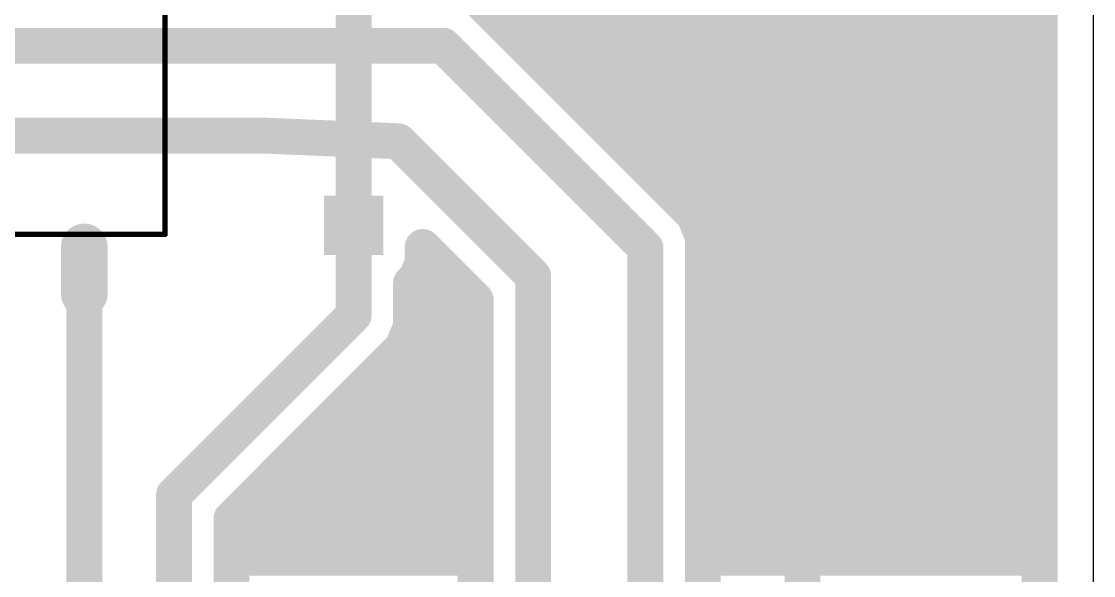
# Model space of a CAD drawing. Extents: x -9 to 115, y -5 to 71.
# Drawn here: x 84.58 to 114.92, y 21.84 to 37.52 of the extents above; entities that cross this region are included whole.
import ezdxf

# ---------------------------------------------------------------- set-up
doc = ezdxf.new("R2010")
doc.units = 0
for name, color, linetype in [('1', 12, 'CONTINUOUS'), ('16', 132, 'CONTINUOUS'), ('17', 110, 'CONTINUOUS'), ('18', 110, 'CONTINUOUS'), ('20', 31, 'CONTINUOUS'), ('21', 253, 'CONTINUOUS')]:
    doc.layers.add(name, color=color, linetype=linetype)

# ---------------------------------------------------------------- blocks, each defined once
blk = doc.blocks.new('LONGP100')
at = {"const_width": 1}
blk.add_lwpolyline([(-0.5, 0), (0.5, 0)], dxfattribs=at)
at = {"const_width": 0.5}
for points in [[(-0.5, 0.25, 1), (-0.5, -0.25)], [(0.5, -0.25, 1), (0.5, 0.25)]]:
    blk.add_lwpolyline(points, format="xyb", dxfattribs=at)
blk = doc.blocks.new('SQUAREV')
blk.add_solid([(-0.5, -0.5), (0.5, -0.5), (-0.5, 0.5), (0.5, 0.5)])

msp = doc.modelspace()

# ---------------------------------------------------------------- linework, layer by layer
at = {"layer": '1', "const_width": 1.016}
msp.add_lwpolyline([(93.98, 39.37), (93.98, 31.75)], dxfattribs=at)
at = {"layer": '1', "const_width": 0.508}
msp.add_lwpolyline([(93.726, 31.75, 1), (94.234, 31.75)], format="xyb", dxfattribs=at)
at = {"layer": '16', "const_width": 1.016}
for points in [[(113.391, 56.5625), (113.391, 1.2225)], [(106.68, 54.61), (106.68, 20.32)], [(103.1558, 32.4931), (97.4408, 38.2081)], [(98.0569, 37.592), (113.391, 37.592)], [(78.74, 36.83), (96.52, 36.83)], [(96.52, 36.83), (102.235, 31.115)], [(99.0729, 36.576), (113.391, 36.576)], [(100.0889, 35.56), (113.391, 35.56)], [(101.1049, 34.544), (113.391, 34.544)], [(80.01, 34.29), (91.44, 34.29)], [(91.44, 34.29), (95.2432, 34.1297)], [(95.2432, 34.1297), (99.06, 30.313)], [(102.1209, 33.528), (113.391, 33.528)], [(103.1369, 32.512), (113.391, 32.512)], [(103.6131, 32.0358), (103.1558, 32.4931)], [(103.8606, 31.4383), (103.6131, 32.0358)], [(93.98, 31.75), (93.98, 29.21)], [(103.8367, 31.496), (113.391, 31.496)], [(103.8606, 20.9933), (103.8606, 31.4383)], [(95.9358, 30.6895), (95.9358, 31.1382)], [(95.9358, 31.1382), (97.4344, 29.6396)], [(102.235, 31.115), (102.235, 20.32)], [(86.36, 30.48), (86.36, 3.81)], [(95.7657, 30.2787), (95.9358, 30.6895)], [(95.849, 30.48), (96.594, 30.48)], [(103.8606, 30.48), (113.391, 30.48)], [(95.6056, 30.1187), (95.7657, 30.2787)], [(99.06, 30.313), (99.06, 20.32)], [(95.6056, 28.8866), (95.6056, 30.1187)], [(97.4344, 29.6396), (97.4344, 20.9933)], [(95.6056, 29.464), (97.4344, 29.464)], [(103.8606, 29.464), (113.391, 29.464)], [(93.98, 29.21), (88.9, 24.13)], [(95.3581, 28.2892), (95.6056, 28.8866)], [(95.4239, 28.448), (97.4344, 28.448)], [(103.8606, 28.448), (113.391, 28.448)], [(90.5256, 23.4566), (95.3581, 28.2892)], [(94.5009, 27.432), (97.4344, 27.432)], [(103.8606, 27.432), (113.391, 27.432)], [(93.4849, 26.416), (97.4344, 26.416)], [(103.8606, 26.416), (113.391, 26.416)], [(92.4689, 25.4), (97.4344, 25.4)], [(103.8606, 25.4), (113.391, 25.4)], [(91.4529, 24.384), (97.4344, 24.384)], [(103.8606, 24.384), (113.391, 24.384)], [(88.9, 24.13), (88.9, 3.81)], [(90.5256, 5.5591), (90.5256, 23.4566)], [(90.5256, 23.368), (97.4344, 23.368)], [(103.8606, 23.368), (113.391, 23.368)], [(90.5256, 22.352), (97.4344, 22.352)], [(103.8606, 22.352), (113.391, 22.352)]]:
    msp.add_lwpolyline(points, dxfattribs=at)
at = {"layer": '16', "const_width": 0.508}
for points in [[(98.0569, 37.846, 1), (98.0569, 37.338)], [(113.391, 37.338, 1), (113.391, 37.846)], [(96.6996, 37.0096, 1), (96.3404, 36.6504)], [(96.52, 36.576, 1), (96.52, 37.084)], [(99.0729, 36.83, 1), (99.0729, 36.322)], [(113.391, 36.322, 1), (113.391, 36.83)], [(100.0889, 35.814, 1), (100.0889, 35.306)], [(113.391, 35.306, 1), (113.391, 35.814)], [(101.1049, 34.798, 1), (101.1049, 34.29)], [(113.391, 34.29, 1), (113.391, 34.798)], [(91.4507, 34.5438, 1), (91.4293, 34.0362)], [(91.44, 34.036, 1), (91.44, 34.544)], [(95.4228, 34.3093, 1), (95.0636, 33.9501)], [(95.2325, 33.8759, 1), (95.2539, 34.3835)], [(102.1209, 33.782, 1), (102.1209, 33.274)], [(113.391, 33.274, 1), (113.391, 33.782)], [(103.1369, 32.766, 1), (103.1369, 32.258)], [(103.3354, 32.6727, 1), (102.9762, 32.3135)], [(102.9762, 32.3135, 1), (103.3354, 32.6727)], [(113.391, 32.258, 1), (113.391, 32.766)], [(103.8478, 32.133, 1), (103.3784, 31.9386)], [(103.4335, 31.8562, 1), (103.7927, 32.2154)], [(94.234, 31.75, 1), (93.726, 31.75)], [(103.8367, 31.75, 1), (103.8367, 31.242)], [(104.1146, 31.4383, 1), (103.6066, 31.4383)], [(113.391, 31.242, 1), (113.391, 31.75)], [(96.1898, 31.1382, 1), (95.6818, 31.1382)], [(96.1154, 31.3178, 1), (95.7562, 30.9586)], [(102.489, 31.115, 1), (101.981, 31.115)], [(102.0554, 30.9354, 1), (102.4146, 31.2946)], [(103.6259, 31.3411, 1), (104.0953, 31.5356)], [(86.614, 30.48, 1), (86.106, 30.48)], [(95.849, 30.734, 1), (95.849, 30.226)], [(95.6818, 30.6895, 1), (96.1898, 30.6895)], [(96.1705, 30.5923, 1), (95.7011, 30.7867)], [(96.594, 30.226, 1), (96.594, 30.734)], [(103.8606, 30.734, 1), (103.8606, 30.226)], [(113.391, 30.226, 1), (113.391, 30.734)], [(95.9453, 30.0991, 1), (95.586, 30.4583)], [(99.314, 30.313, 1), (98.806, 30.313)], [(98.8804, 30.1333, 1), (99.2396, 30.4926)], [(95.8596, 30.1187, 1), (95.3516, 30.1187)], [(95.426, 30.2983, 1), (95.7852, 29.9391)], [(95.531, 30.3759, 1), (96.0003, 30.1815)], [(97.6884, 29.6396, 1), (97.1804, 29.6396)], [(97.2548, 29.46, 1), (97.614, 29.8192)], [(95.6056, 29.718, 1), (95.6056, 29.21)], [(97.4344, 29.21, 1), (97.4344, 29.718)], [(103.8606, 29.718, 1), (103.8606, 29.21)], [(113.391, 29.21, 1), (113.391, 29.718)], [(93.726, 29.21, 1), (94.234, 29.21)], [(94.1596, 29.0304, 1), (93.8004, 29.3896)], [(95.3516, 28.8866, 1), (95.8596, 28.8866)], [(95.8403, 28.7894, 1), (95.3709, 28.9838)], [(95.4239, 28.702, 1), (95.4239, 28.194)], [(97.4344, 28.194, 1), (97.4344, 28.702)], [(103.8606, 28.702, 1), (103.8606, 28.194)], [(113.391, 28.194, 1), (113.391, 28.702)], [(95.1234, 28.3864, 1), (95.5928, 28.192)], [(95.5377, 28.1096, 1), (95.1785, 28.4688)], [(94.5009, 27.686, 1), (94.5009, 27.178)], [(97.4344, 27.178, 1), (97.4344, 27.686)], [(103.8606, 27.686, 1), (103.8606, 27.178)], [(113.391, 27.178, 1), (113.391, 27.686)], [(93.4849, 26.67, 1), (93.4849, 26.162)], [(97.4344, 26.162, 1), (97.4344, 26.67)], [(103.8606, 26.67, 1), (103.8606, 26.162)], [(113.391, 26.162, 1), (113.391, 26.67)], [(92.4689, 25.654, 1), (92.4689, 25.146)], [(97.4344, 25.146, 1), (97.4344, 25.654)], [(103.8606, 25.654, 1), (103.8606, 25.146)], [(113.391, 25.146, 1), (113.391, 25.654)], [(91.4529, 24.638, 1), (91.4529, 24.13)], [(97.4344, 24.13, 1), (97.4344, 24.638)], [(103.8606, 24.638, 1), (103.8606, 24.13)], [(113.391, 24.13, 1), (113.391, 24.638)], [(89.154, 24.13, 1), (88.646, 24.13)], [(88.7204, 24.3096, 1), (89.0796, 23.9504)], [(90.7796, 23.4566, 1), (90.2716, 23.4566)], [(90.346, 23.6363, 1), (90.7052, 23.277)], [(90.5256, 23.622, 1), (90.5256, 23.114)], [(97.4344, 23.114, 1), (97.4344, 23.622)], [(103.8606, 23.622, 1), (103.8606, 23.114)], [(113.391, 23.114, 1), (113.391, 23.622)], [(90.5256, 22.606, 1), (90.5256, 22.098)], [(97.4344, 22.098, 1), (97.4344, 22.606)], [(103.8606, 22.606, 1), (103.8606, 22.098)], [(113.391, 22.098, 1), (113.391, 22.606)]]:
    msp.add_lwpolyline(points, format="xyb", dxfattribs=at)
at = {"layer": '20'}
msp.add_line((114.915, -5.08), (114.915, 63.17), dxfattribs=at)
at = {"layer": '21', "const_width": 0.1524}
for points in [[(88.646, 31.496), (88.646, 44.704)], [(35.814, 31.496), (88.646, 31.496)]]:
    msp.add_lwpolyline(points, dxfattribs=at)
at = {"layer": '21', "const_width": 0.0762}
for points in [[(88.646, 31.4579, 1), (88.646, 31.5341)], [(88.6079, 31.496, 1), (88.6841, 31.496)]]:
    msp.add_lwpolyline(points, format="xyb", dxfattribs=at)

# ---------------------------------------------------------------- block references
at = {"layer": '17', "xscale": 1.3208, "yscale": 1.3208, "rotation": 90}
msp.add_blockref('LONGP100', (86.36, 30.48), dxfattribs=at)
msp.add_blockref('LONGP100', (86.36, 30.48), dxfattribs=at)
at = {"layer": '18', "xscale": 1.6764, "yscale": 1.6764}
msp.add_blockref('SQUAREV', (93.98, 31.75), dxfattribs=at)
msp.add_blockref('SQUAREV', (93.98, 31.75), dxfattribs=at)

doc.saveas('drawing.dxf')
